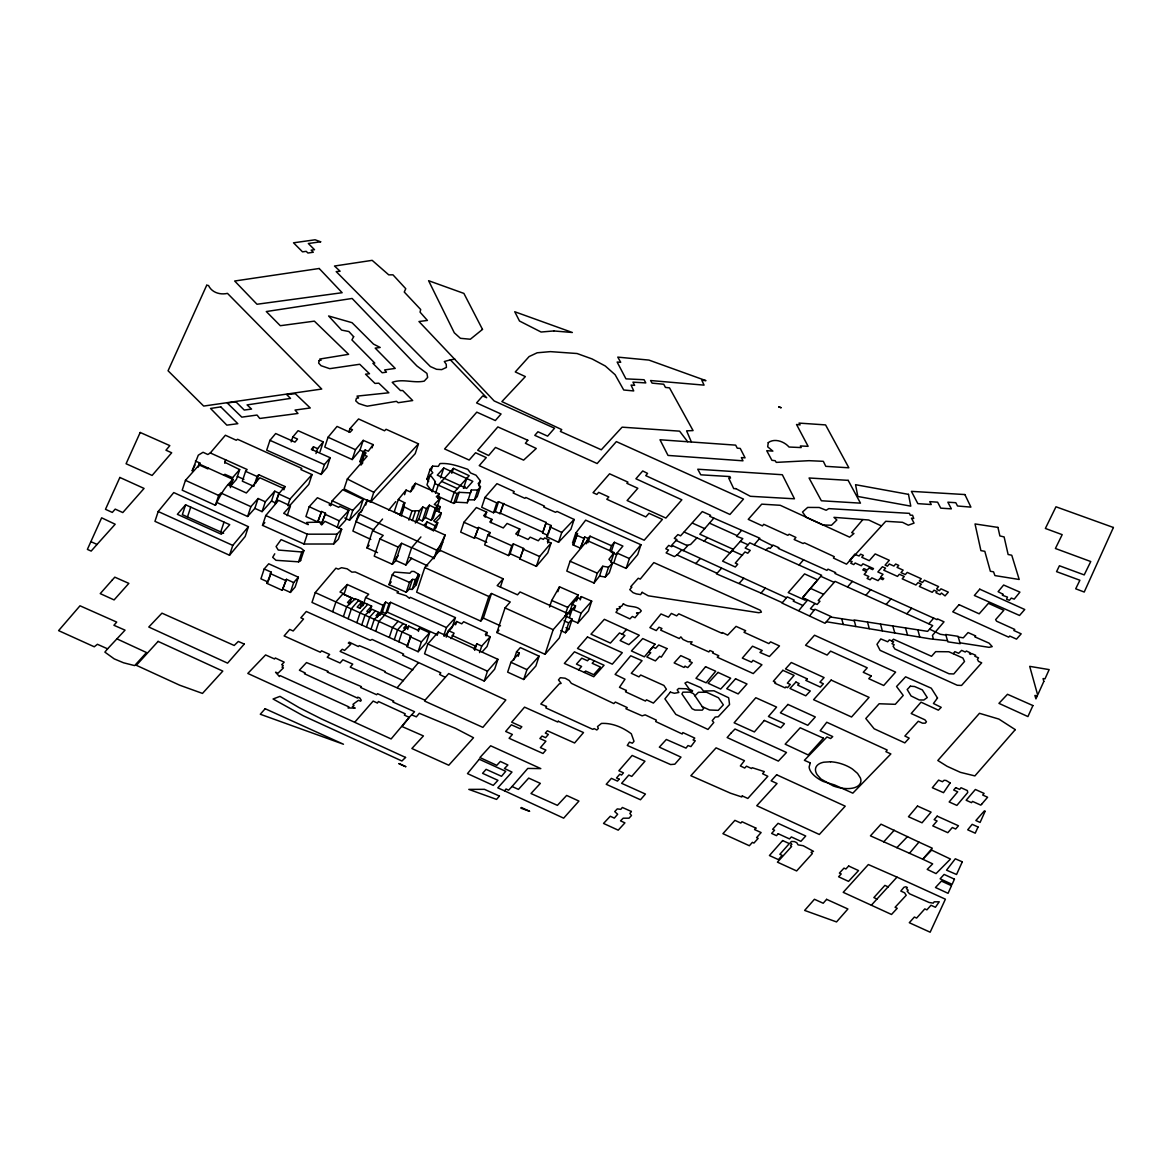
<?xml version="1.0" encoding="UTF-8"?>
<svg xmlns="http://www.w3.org/2000/svg" width="1172" height="1172" viewBox="0 0 1172 1172"><rect width="100%" height="100%" fill="white"/><g stroke="black" fill="none" stroke-linecap="round" stroke-linejoin="round"><path stroke-width="1.5" d="M438.182 496.386L453.74 503.433L455.908 502.158L467.262 502.773L468.068 499.843L474.44 499.829L477.224 496.576L480.476 486.732L478.176 483.597L480.447 480.945L476.037 475.231L470.646 472.975L467.789 469.342C458.721 466.295 449.843 462.867 440.027 463.555L438.284 466.383L432.615 466.148L430.153 469.254L426.901 479.099L428.659 481.443M480.476 486.732L477.693 489.984L471.32 490.013L470.529 492.929L459.16 492.313L456.992 493.602L453.74 503.433M430.153 469.254L432.79 472.77L430.227 474.938L435.383 481.692L434.812 483.538L456.992 493.602M158.205 511.505L154.953 521.35L229.522 555.25L245.168 536.527L248.42 526.682L173.764 492.577L158.205 511.505L232.774 545.405L248.42 526.682M208.426 468.214L207.84 468.873L199.152 464.918L185.454 480.344L182.202 490.189L215.399 505.293C219.926 495.859 224.746 486.644 233.111 479.451L199.167 463.995L198.083 467.276M289.176 506.187L308.793 484.417L312.045 474.572L300.911 469.591L301.805 468.419L237.535 439.266L236.261 440.247L225.39 435.237L210.301 452.949L207.854 454.516L203.049 452.275L198.288 455.19L192.12 470.924L195.035 465.035M185.601 504.81L177.368 514.318L221.332 534.242L229.727 524.675L185.601 504.81L182.349 514.655L223.618 533.245M198.727 466.222L199.811 462.94L195.372 461.079M187.491 516.94L190.743 507.095M224.687 463.189L225.771 459.907L224.731 462.266L239.674 469.591L236.422 479.436L230.503 486.204M215.399 505.293L218.666 495.448L220.849 492.987L250.881 506.641L258.104 498.51L265.326 501.792L274.746 491.185L279.2 493.251L284.986 486.541L258.675 474.704L257.093 476.521L253.841 486.365L242.326 481.179L245.578 471.334L247.16 469.518L210.301 452.949M229.859 485.911L232.569 477.707L239.674 469.591M230.401 487.655L233.111 479.451M220.746 531.971L224.013 522.126M229.522 555.25L232.774 545.405M255.95 482.908L258.675 474.704M292.81 436.951L297.541 439.06L294.963 442.122L275.684 433.537L269.956 440.335L266.703 450.18L321.157 474.44L326.929 467.569L330.182 457.725L311.356 449.345L313.481 446.81L317.597 448.642L323.267 441.903L298.084 430.695L292.81 436.951L291.183 441.873M217.596 502.832L247.614 516.486L250.881 506.641M247.614 516.486L254.851 508.355L258.104 498.51M254.851 508.355L262.074 511.637L265.326 501.792M290.436 505.879L283.697 513.336L308.221 524.646L306.683 522.434L319.517 522.126L321.626 524.939L324.952 521.335L341.682 529.275L338.43 539.12L333.683 544.013L304.031 544.028L262.513 525.364L265.78 515.519L278.555 500.356L290.436 505.879L287.184 515.724M262.074 511.637L271.494 501.03L274.746 491.185M278.584 493.852L275.332 503.696L279.2 493.251L278.584 493.852L289.982 499.067L312.045 474.572M283.902 489.823L284.986 486.541M264.183 568.962L260.916 578.807L268.051 582.045L266.894 583.348L282.218 590.292L286.481 579.32L293.659 582.572L298.377 577.21L268.725 563.791L264.183 568.962L271.303 572.2L268.593 580.404M287.814 505.63L289.982 499.067M266.894 583.348L271.303 572.2M312.397 450.092L313.481 446.81M315.971 453.564L317.597 448.642M320.015 451.747L323.267 441.903M348.875 431.911L349.974 428.63L352.494 429.699L349.989 432.336L337.053 426.432L328.043 437.244L324.776 447.089L352.201 459.556L359.965 450.195L363.217 440.35L373.106 444.598L372.022 447.88M338.43 528.074L345.564 520.28L348.817 510.435L339.763 506.275L338.767 507.373L331.691 504.121L330.445 505.469L329.127 504.868L330.255 503.638L317.407 497.734L309.188 506.7L305.921 516.544L317.729 521.965L321.582 511.475L325.523 513.277L321.48 523.972L325.523 513.277M282.218 590.292L286.481 579.32M321.157 474.44L324.41 464.595L330.182 457.725M304.031 544.028L307.284 534.183L336.95 534.168L341.682 529.275M274.761 553.799L272.695 557.315L275.977 560.304L298.582 561.827L301.834 551.983L303.914 550.606L301.233 548.35L281.104 539.618L276.094 546.562L278.247 550.034L301.834 551.983M298.582 561.827L300.457 560.89L303.914 550.606M283.228 589.164L290.407 592.417L293.659 582.572M298.377 577.21L295.11 587.055L290.407 592.417M317.729 521.965L321.582 511.475M330.563 505.703L332.189 500.781L342.663 489.72L363.247 499.301L359.994 509.146L349.534 520.222L344.773 518.009M352.201 459.556L355.453 449.711L363.217 440.35M373.106 444.598L368.345 451.205L365.137 450.048L363.159 451.821L359.907 461.665L362.822 462.808L360.976 465.02L364.228 455.175L367.129 456.23L347.322 479.011L344.07 488.856L370.528 502.129L415.196 453.681L418.463 443.836L386.086 429.289L384.548 430.783L358.573 418.961L349.974 428.63M315.253 592.578L311.986 602.423L407.607 645.757L410.859 635.913L315.253 592.578L335.925 568.186L338.283 569.153L341.565 567.702L347.146 568.816L351.878 572.126L355.248 571.98L398.451 591.743L397.03 592.842L406.171 595.742L409.482 598.35L410.244 597.28L455.425 617.615L452.172 627.46L444.305 636.162M337.14 527.4L339.309 520.837L348.817 510.435M333.683 544.013L336.95 534.168M362.412 458.252L365.137 450.048M349.534 520.222L352.787 510.377L363.247 499.301M362.397 509.996L358.588 513.834L352.889 531.062L370.791 539.398M365.752 504.971L367.378 500.048L445.111 535.033L439.69 551.441M332.731 611.55L335.998 601.705L343.308 593.428L339.997 592.036L347.234 584.52L368.682 594.233L365.62 597.5L362.895 605.704M370.528 502.129L373.78 492.284L418.463 443.836M347.234 584.52L343.982 594.365L355.526 599.595M343.455 616.443L346.707 606.598L355.38 598.745L362.031 601.778L359.863 608.341L357.138 607.081L362.031 601.778M377.531 552.627L366.924 547.881L372.608 530.652L382.555 519.05M349.432 604.518L351.6 597.954L342.927 593.984M348.143 618.582L351.395 608.737L358.735 600.269M372.608 530.652L383.215 535.399L379.904 538.915L374.22 556.143L392.371 564.289L395.946 560.509L401.644 543.281L411.621 547.749L420.909 536.937M356.874 622.581L360.126 612.736L367.759 604.371L371.641 606.129L369.473 612.692M410.874 491.522L412.398 486.907L413.936 487.655L410.39 491.918L406.098 490.086L398.304 499.521L394.232 511.827L400.795 515.153M404.574 494.701L406.098 490.086M361.796 624.822L365.049 614.978L372.095 609.337L378.922 612.458L377.296 617.38M399.872 515.021L403.432 504.253L404.853 502.847L398.304 499.521M402.318 510.538L404.853 502.847M401.19 516.061L404.237 506.831L403.432 504.253M366.47 626.961L369.722 617.117L375.362 610.832M414.434 486.38L415.459 483.303L439.251 493.881L437.727 498.496M392.371 564.289L398.055 547.06L401.644 543.281M371.055 629.056L374.308 619.212L380.973 613.454L406.406 625.072L404.78 629.994M408.925 520.148L411.987 510.919L419.43 510.684L422.843 507.037L426.418 508.619L429.392 505.176L435.325 508.047L437.317 505.791L434.285 504.458L439.983 498.598L436.292 496.796L439.251 493.881M389.001 584.667L392.254 574.837L394.481 572.039L409.892 573.225L411.577 571.365L414.053 571.467L419.503 574.866L416.236 584.711L412.192 589.443L409.233 589.208L406.245 592.226L389.001 584.667L391.214 581.883M385.632 602.086L383.098 605.353L379.845 615.197L382.38 611.931L385.632 602.086L388.958 603.8L390.569 602.32L446.429 627.562L455.425 617.615M375.743 631.195L378.995 621.35L384.621 615.11M412.295 520.646L415.357 511.417M431.53 469.43L432.615 466.148M430.227 474.938L426.974 484.783L432.131 491.537M419.43 510.684L415.357 522.99L418.77 519.342L422.843 507.037M382.38 611.931L385.705 613.645L388.958 603.8M385.705 613.645L387.302 612.165L390.569 602.32M398.275 555.66L395.096 559.191L395.946 560.509L405.922 564.977L411.621 547.749M418.77 519.342L422.345 520.91L426.418 508.619M432.102 491.742L435.383 481.692M422.345 520.91L425.319 517.482L429.392 505.176M440.511 477.854L443.763 468.009L472.814 481.326L466.588 488.431L437.273 475.158L443.763 468.009M435.545 493.309L438.255 485.105L453.418 468.375L469.181 475.685L454.15 492.313L450.898 502.158M437.742 522.741L435.061 525.759L427.077 521.906L425.436 526.829L433.42 530.682L436.116 527.664L437.742 522.741L433.655 520.939L441.331 513.072L436.35 510.64L440.335 506.714L437.127 505.293M389.28 637.378L392.532 627.533L398.143 621.292M406.245 592.226L409.497 582.381L412.485 579.378L415.445 579.598L419.503 574.866M425.319 517.482L431.252 520.353L435.325 508.047M409.233 589.208L412.485 579.378M437.317 505.791L433.259 518.097L431.252 520.353M435.925 510.904L439.983 498.598M394.305 639.678L397.557 629.833L403.168 623.592M412.192 589.443L415.445 579.598M418.155 574.251L414.888 584.096L416.236 584.711M438.709 511.637L440.335 506.714M451.791 473.298L453.418 468.375M433.42 530.682L435.061 525.759M398.817 641.743L402.069 631.898L408.764 626.112L417.642 630.17L419.473 628.148L429.582 632.763L426.33 642.608L418.14 651.72L406.874 646.578L410.859 635.913M441.331 513.072L439.705 517.995L435.31 522.492M424.777 567.556L416.631 592.168L480.725 621.116L483.347 618.098L491.493 593.486L510.245 601.968L505.029 607.946L496.884 632.558L545.039 654.298L559.308 637.978L567.438 613.366L520.046 591.948L517.526 594.819L497.177 585.619L503.14 578.792L439.91 550.225L424.777 567.556L488.856 596.504L491.493 593.486M407.68 629.393L408.764 626.112M433.874 558.839L436.731 550.225L442.679 542.416M455.908 502.158L459.16 492.313M466.72 478.513L463.467 488.358L465.108 486.468M418.375 631.43L419.473 628.148M467.262 502.773L471.32 490.013M418.14 651.72L421.393 641.875L429.582 632.763M485.062 517.057L486.688 512.135L476.374 507.535L463.936 522.273L460.684 532.117L474.484 538.27L478.586 527.429L490.043 532.542L488.958 535.824M474.44 499.829L477.693 489.984M478.821 485.867L480.447 480.945M427.824 643.941L424.557 653.786L484.226 681.049L494.672 669.168L497.924 659.323L438.269 632.06L427.824 643.941L487.479 671.204L497.924 659.323M437.185 635.341L438.269 632.06M484.974 497.441L481.721 507.286L493.529 512.765L495.287 511.534L498.54 501.689L546.181 522.463L542.592 533.026L547.881 535.37L546.65 536.673L558.531 542.299L570.881 529.305L574.134 519.46L556.993 511.417L555.528 512.311L543.647 506.993L544.541 506.172L525.832 497.485L524.924 498.32L513.116 492.973L514.274 491.581L496.943 483.67L484.974 497.441L496.796 502.92L498.54 501.689M474.484 538.27L478.586 527.429M443.719 635.766L446.429 627.562M446.254 637.158L448.422 630.595L456.714 621.512L461.739 623.812L463.658 621.717L487.098 632.484L486.014 635.766M451 638.667L454.091 633.202L448.422 630.595M455.63 624.793L456.714 621.512M493.529 512.765L496.796 502.92M490.863 522.668L491.962 519.386L483.67 515.695L486.688 512.135M490.043 532.542L487.904 535.047L484.651 544.892L508.531 555.557L510.098 553.697L513.365 543.852L523.65 548.452L519.826 558.956L536.366 566.354L547.793 552.862L551.06 543.017L547.383 541.376L548.73 539.765L544.599 537.919L543.369 539.369L540.556 538.109L538.3 540.775L530.154 537.142L528.176 539.472L515.753 533.919L519.811 529.114L507.095 523.445L503.271 527.957L489.793 521.95L491.962 519.386M495.287 511.534L500.005 513.688L503.257 503.843M500.005 513.688L503.843 503.403M480.725 621.116L488.856 596.504M473.884 649.2L476.887 643.809L481.736 646.036L490.277 636.704L485.325 634.418L487.098 632.484M474.719 650.372L476.887 643.809M508.531 555.557L511.798 545.712L513.365 543.852M500.429 586.996L503.14 578.792M517.643 535.677L519.811 529.114M479.568 652.599L481.736 646.036M490.277 636.704L487.025 646.548L482.146 651.881M519.826 558.956L523.65 548.452M484.226 681.049L487.479 671.204M542.592 533.026L546.181 522.463M536.366 566.354L539.618 556.51L551.06 543.017M546.65 536.673L551.148 525.525L545.859 523.181M548.423 533.729L551.148 525.525M547.646 543.046L548.73 539.765M516.559 651.779L519.299 653.024L510.919 662.297L507.652 672.142L523.694 679.482L535.853 666.018L539.105 656.173L520.353 647.589L516.559 651.779L513.849 659.983M518.214 656.305L519.299 653.024M558.531 542.299L561.784 532.454L574.134 519.46M523.694 679.482L526.946 669.637L539.105 656.173M549.536 607.037L551.704 600.474L559.484 586.791L578.206 595.024L576.58 599.947M575.789 533.07L572.537 542.9L574.236 543.515L577.488 533.67L575.789 533.07L585.663 520.148L640.967 544.731L637.715 554.576L626.126 568.391L613.791 562.912L617.043 553.067L622.903 546.079L614.392 542.284L611.491 545.727L609.865 550.65M611.491 545.727L590.058 536.19L587.919 538.402L584.725 536.996L580.374 548.115L573.093 544.907L577.488 533.67M557.857 591.713L559.484 586.791M570.061 561.242L566.794 571.086L594.043 583.011L599.522 576.097L602.774 566.252L608.532 567.189L612.546 562.985L608.942 559.322L614.113 552.569L587.245 540.57L570.061 561.242L597.295 573.167L602.774 566.252M545.039 654.298L553.169 629.701L567.438 613.366M580.374 548.115L584.725 536.996M586.293 543.325L587.919 538.402M586.161 543.852L587.245 540.57M587.89 542.753L590.058 536.19M565.549 613.908L567.717 607.345L578.206 595.024M569.035 614.157L572.288 604.312L577.488 597.764L579.598 598.643L581.312 596.621L591.699 601.148L588.447 610.993L577.884 622.947L571.892 620.398M569.431 617.483L572.156 609.279L575.54 605.865L572.288 604.312M560.758 630.595L565.431 632.763L568.698 622.918L572.185 619.153L564.831 615.74M576.404 601.046L577.488 597.764M574.456 609.147L575.54 605.865M565.431 632.763L568.933 628.998L572.185 619.153M580.228 599.903L581.312 596.621M577.884 622.947L581.136 613.103L591.699 601.148M594.043 583.011L597.295 573.167M614.392 542.284L611.125 552.129L616.809 554.664M599.522 576.097L605.279 577.034L608.532 567.189M610.861 562.413L614.113 552.569M612.546 562.985L609.293 572.83L605.279 577.034M626.126 568.391L629.379 558.546L640.967 544.731M424.997 700.197L424.63 701.09L482.879 727.373L505.835 699.992L448.7 673.548L424.997 700.197L350.252 667.146L352.728 664.128L342.854 659.777L340.07 663L327.237 657.228L329.625 654.459L321.567 650.826L320.352 652.233L284.122 635.927L289.733 629.437L293.176 630.976L303.533 619.021L300.823 617.805L306.302 611.491L370.293 640.322L372.081 639.443L403.651 654.108L402.626 655.192L440.789 672.831L439.603 674.457L445.301 677.328M445.111 535.033L434.153 557.989L412.998 548.144M359.262 515.446L356.01 521.613L373.927 529.949M360.888 512.369L367.378 500.048M199.167 463.995L199.811 462.94M224.13 475.349L224.863 474.279L232.569 477.707M741.378 530.579L736.573 536.351L742.814 538.607L722.582 561.139L735.313 567.014L737.715 564.215L735.269 563.117L744.967 551.953L747.78 553.228L750.256 550.371L745.202 548.1L749.787 542.826L821.645 575.276L802.63 597.647L814.98 603.492L817.148 604.474L819.961 601.265L818.232 600.489L835.079 581.371L932.692 625.599L927.623 631.356L854.11 619.973L855.824 626.507L930.509 638.916L947.533 640.718L947.87 641.831L960.234 643.692L958.066 636.323L945.701 634.462L947.533 640.718M397.264 687.598L418.375 662.707M809.911 615.52L814.95 609.235L830.933 616.472L825.029 623.284L782.061 603.082L787.188 596.87L794.264 600.123L793.21 601.133L802.923 605.499L807.611 600.079M953.29 653.639L954.843 651.647L958.667 653.287L961.641 650.372L965.201 652.013L966.431 651.031L970.313 652.848L969.42 653.786L970.738 654.386L971.603 653.507L975.705 655.28L974.811 656.247L978.517 657.844L977.433 659.353L978.488 661.404L981.697 662.81L961.538 685.444L957.246 685.254L880.084 650.343L876.978 644.322L880.787 638.916L887.702 641.773L889.372 639.883L893.65 641.773L891.98 643.692L894.177 644.703L893.093 646.212L894.881 648.98L949.042 673.783L953.788 673.959L964.512 661.462L962.871 658.034L948.837 651.764L935.652 651.647L931.55 656.305L893.474 639.209L891.643 640.923M504.546 790.851L563.659 818.159L578.924 801.077L566.647 795.436L557.403 805.354L530.989 793.517L540.351 783.379L528.704 778.091L518.434 789.386L512.061 786.515L508.56 790.192L506.055 788.976L504.546 790.851L497.807 787.862L511.988 772.07L504.458 768.51L507.901 764.994L500.371 761.448L496.752 765.345L479.919 757.552L490.658 745.788L540.805 768.612L527.781 768.422L512.061 786.515M426.901 479.099L428.542 477.019M802.63 597.647L817.69 579.832L804.563 573.899L788.229 592.593L805.135 600.196L805.897 599.317M798.865 610.524L802.923 605.499M107.575 648.834L104.879 652.13L114.226 658.884L123.529 662.781L134.634 665.608L146.529 652.555L116.907 638.857L107.575 648.834L97.422 644.292L94.258 646.783L58.6 630.624L80.004 605.792L116.717 622.098L113.918 625.277L125.052 630.155L116.907 638.857M388.767 510.084L395.755 501.616M573.093 544.907L574.236 543.515M364.228 455.175L366.074 452.963L363.159 451.821M754.211 544.731L759.808 538.212L709.749 516.325L710.613 515.314L702.277 511.593L680.58 535.838L677.914 534.578L674.296 538.358L676.933 539.545L671.688 545.244L786.397 597.735M262.513 525.364L264.843 522.609M909.413 853.377L918.936 842.111L932.267 848.191L922.76 859.208L870.444 835.841L881.007 824.18L918.936 842.111M412.398 486.907L415.459 483.303M565.622 615.813L571.453 608.971M765.638 549.888L768.788 547.778L770.209 548.408L773.037 545.097L778.897 547.705L778.296 548.408L826.934 570.368L827.989 569.167L835.651 572.625L834.918 573.445L870.679 589.706L937.014 619.636L937.615 618.933L944.017 621.834L932.443 635.414L933.278 638.755M799.158 564.889L803.567 559.733M862.87 519.562L851.722 532.63L853.963 533.509L849.612 537.157L780.244 505.293L761.727 504.15L748.234 519.357L762.474 525.906L763.734 524.309L787.862 535.311L789.137 534.227L795.905 537.435L794.162 539.516L803.186 543.544L804.329 542.797L834.303 556.685L833.424 558.048L846.536 564.172L885.754 521.291L902.499 522.316L908.329 525.188L914.043 523.122L911.479 518.214L913.735 518.507L912.563 515.255L910.219 515.182L909.457 513.365L828.765 508.619L826.172 510.26L819.228 507.491L807.669 507.417L802.512 512.018L806.175 517.292L822.964 524.939L831.49 525.261L836.852 519.987L833.966 517.35L868.672 519.987L881.403 525.92M366.924 547.881L369.121 545.302M405.922 564.977L411.724 558.224M672.508 545.742L671.673 546.723L668.714 545.39L665.799 548.804L668.553 550.034L666.121 552.876L674.413 556.597L677.006 554.927L717.059 573.284L721.469 568.347M684.228 532.044L730.053 552.935L733.423 549.375L699.816 534.212L713.821 518.156M704.138 541.274L707.346 537.538M717.059 573.284L716.414 573.826L761.024 593.091L765.287 588.139M424.074 525.378L427.077 521.906M354.823 722.128L373.15 701.076L377.413 703.068L378.424 701.515L405.234 713.821L404.34 715.125L409.262 717.352L414.551 711.712L392.942 702.013L393.748 701.12L377.545 693.678L376.637 694.718L360.61 687.481L361.372 686.616L327.296 672.069L328.043 671.322L306.507 662.576L299.402 670.223L305.291 673.006L304.368 673.71L357.475 698.087L357.753 697.164L359.819 697.985L361.24 700.197L360.624 701.222L358.456 700.299L352.992 704.313L353.988 705.485L352.347 706.745L355.219 708.152L348.025 707.917L348.934 706.921L280.108 675.614L279.39 676.537L275.567 672.201L277.984 673.226L283.448 667.879L282.071 667.22L283.258 665.579L281.69 664.714L284.195 662.151L275.303 657.99L274.556 658.972L265.59 654.928L247.805 673.431L391.126 738.946L409.262 717.352L402.025 726.523L423.429 735.928L411.885 748.512L448.773 765.228L473.517 737.73L455.63 728.427L419.327 713.294L416.338 716.839L411.621 714.847M866.02 595.083L870.679 589.706M496.884 632.558L498.979 630.155M928.869 623.68L933.703 618.142M847.59 586.879L852.425 581.371M97.042 544.423L91.167 551.089L87.387 549.39L101.642 517.819L115.178 524.236L97.042 544.423L90.889 541.64M814.98 603.492L810.423 608.693L814.013 610.304M906.908 613.703L911.655 608.297M589.443 658.576L587.494 660.774L581.752 658.166L576.463 664.114L581.59 666.443L578.572 669.827L564.362 663.411L574.456 651.822L604.063 665.257L593.75 676.727L578.572 669.827M594.394 660.832L592.197 663.293L600.46 667.058L593.677 674.676L585.648 671.029L584.389 672.464M695.772 563.586L700.167 558.648M739.298 583.231L743.795 578.192M871.382 905.165L896.99 877.125L945.394 899.188L930.158 932.209L909.296 922.716L914.365 917.046L916.621 918.072L924.811 908.901L926.891 909.853L931.008 905.253L935.417 907.274L939.226 901.81L934.201 901.81L933.19 903.143L929.044 902.455L909.56 893.797L907.157 891.159L908.183 890.251L906.396 888.479L907.348 887.453L905.824 886.764L903.92 887.307L900.814 891.086L904.579 892.756L906.205 895.305L895.086 907.289L897.239 908.285L891.511 914.468L843.21 892.332L868.349 864.555L896.99 877.125M886.208 604.327L891.057 598.907M378.922 612.458L376.022 615.666L377.062 616.15M406.406 625.072L403.71 628.075L404.985 628.646M406.874 646.578L407.607 645.757M622.229 634.213L624.91 635.488L620.12 640.571L628.851 644.644L639.282 635.268L604.356 619.314L590.966 634.198L610.407 643.076L619.505 632.968L622.229 634.213L626.522 629.437M351.6 597.954L347.498 602.511L349.564 603.448M883.673 841.892L894.236 830.23M359.833 608.327L364.741 602.979L367.759 604.371M371.641 606.129L366.851 611.345L367.891 611.813M683.086 550.693L687.627 545.8L676.127 540.468M677.006 554.927L681.665 550.034M686.719 545.376L690.557 544.511L696.857 537.963M896.8 847.708L907.553 836.544M694.952 695.831L698.453 692.286L706.54 692.242L718.465 697.765L723.344 704.855L718.216 710.349L709.514 709.983L702.292 706.672L693.487 693.648L690.059 692.154L682.91 692.154L681.943 693.985L692.095 708.723L694.923 710.056L702.292 710.144L703.552 708.533L702.292 706.672M359.907 461.665L361.87 459.893M450.356 359.848L444.305 361.533L446.239 364.287L446.4 367.437L441.712 369.62L436.555 369.297L430.388 366.558L336.203 271.626L340.1 271.215L334.503 266.029L372.169 260.345L388.738 274.849L392.972 274.834L405.761 288.708L404.267 292.033L420.704 309.525L420.045 312.133L427.414 320.439L418.975 321.524L494.145 400.927L554.546 428.234L547.617 436.145L537.933 431.765L534.798 435.354L597.163 463.541L616.355 441.61L743.488 499.082L729.936 514.464L645.757 475.627L647.545 473.4L642.725 470.968L635.913 478.762L681.855 499.814L665.886 518.068L627.108 500.532L637.832 488.285L626.874 483.318L627.928 482.117L609.572 473.81L593.047 492.694L596.856 494.423L598.658 492.372L608.81 496.972L606.803 499.272L645.831 516.911L648.966 513.321L662.414 519.401L644.19 540.219L479.231 465.636L486.263 457.607L475.568 452.758L469.166 460.054L444.598 448.949L476.799 412.148L495.331 420.543L501.059 413.994L476.579 402.919L482.703 395.931L486.688 397.733L450.356 359.848L454.897 359.174M687.686 441.741L735.679 445.14L737.247 448.187L740.235 448.407L745.084 457.856L741.349 457.578L743.004 460.816L668.011 455.425L659.983 439.764L687.686 441.741L679.584 431.15L622.112 427.165L601.309 449.784L560.377 431.428L561.74 429.597L501.88 401.6L525.364 376.593L515.284 371.934L529.099 356.581L537.157 352.787L550.386 351.629L577.049 353.519L592.08 358.94L605.294 366.001L615.11 374.703L623.724 389.998L633.73 390.935L631.063 385.075L634.653 385.354L632.924 382.145L645.801 382.922L644.073 379.728L625.951 378.864L617.131 362.045L620.721 362.309L617.776 357.123L648.907 360.082L705.954 380.636L701.808 380.27L704.079 385.134L650.592 380.534L652.072 383.127L663.733 384.24L665.462 387.434L669.505 387.859L693.077 430.593L686.602 430.842L691.392 442.005M830.479 616.999L854.315 620.691M945.892 635.121L940.31 634.272L929.923 629.305M959.985 642.827L989.051 647.34L992.23 646.622L989.08 643.15L974.855 636.865L975.69 635.942L968.072 632.558L963.296 637.846L958.271 636.997M826.377 621.761L855.824 626.507M411.987 510.919L404.237 506.831M572.156 609.279L581.136 613.103M359.965 450.195L363.261 451.616M551.704 600.474L567.717 607.345M392.254 574.837L409.497 582.381M576.346 535.062L583.627 538.27M740.411 541.376L747.956 544.716M617.043 553.067L629.379 558.546M463.936 522.273L477.737 528.426M523.078 549.111L539.618 556.51M487.904 535.047L511.798 545.712M269.956 440.335L324.41 464.595M475.334 537.274L486.79 542.387M510.098 553.697L520.397 558.297M759.207 538.93L772.553 545.654M692.505 523.152L704.738 528.631M283.419 488.372L259.847 477.795L246.354 492.973L228.32 484.769M379.904 538.915L398.055 547.06M365.62 597.5L383.098 605.353M761.024 593.091L782.354 602.716M441.61 481.414L457.549 488.607M500.591 513.248L542.929 532.293M245.578 471.334L257.093 476.521M237.315 476.403L243.908 479.363M265.78 515.519L307.284 534.183M709.47 523.137L737.188 535.648M505.029 607.946L553.169 629.701M483.347 618.098L500.547 625.863M387.302 612.165L436.614 634.433M358.822 601.09L363.774 603.331M270.146 573.504L285.485 580.448M820.766 576.287L833.863 582.235M328.043 437.244L355.453 449.711M185.454 480.344L218.666 495.448M810.804 588.505L823.389 594.248M410.127 636.733L421.393 641.875M888.244 886.911L884.889 885.387L873.873 897.591L877.037 899.056M403.417 680.698L384.782 672.186L385.368 671.541L340.1 651.412L342.268 649.288L344.583 650.401L350.809 644.307L348.318 643.106L349.256 642.168L358.339 646.534L359.247 645.625L367.422 648.995L412.837 669.901M732.207 550.591L742.506 555.323M318.33 521.32L322.256 523.122M510.919 662.297L526.946 669.637M309.188 506.7L320.981 512.12M324.732 514.127L339.309 520.837M452.084 635.385L474.968 645.918M564.01 620.75L568.698 622.918M565.988 627.635L568.933 628.998M271.494 501.03L275.947 503.096M332.189 500.781L352.787 510.377M358.588 513.834L436.731 550.225M409.863 557.594L427.765 565.93M549.902 526.829L561.784 532.454M347.322 479.011L373.78 492.284M300.076 559.659L300.647 560.45M905.531 628.002L907.421 634.711M841.686 618.728L843.313 624.515M892.844 626.053L894.719 632.763M917.837 629.891L919.683 636.645M867.544 622.098L869.272 628.646M880.553 624.134L882.282 630.8M319.106 360.536L318.667 363.115L321.055 365.708L329.713 368.667L359.731 364.272L369.502 373.736L365.547 374.19L374.967 383.42L378.79 383.171L388.855 392.781L357.05 396.121L358.588 397.953L356.449 398.26L355.731 400.839L358.603 403.49L364.389 405.395L367.232 406.186L396.473 401.337L398.158 402.714L412.676 400.546L402.67 390.496L400.472 390.569L392.21 382.321C403.109 378.439 413.452 383.405 424.205 381.134L427.663 377.399L426.916 373.399L416.895 365.957L352.127 298.464L266.308 311.547L280.298 325.713L314.36 321.143L348.597 354.325L319.81 359.042L321.084 360.214L319.106 360.536M810.277 762.899L809.134 766.928A24.055 12.072 18.3 0 0 823.257 781.46L834.611 784.962L852.82 793.166L890.867 753.933L885.915 751.677L887.175 750.021L826.758 722.245L820.18 730.757L832.735 736.602L830.64 738.521L826.978 736.954L804.388 760.32L810.277 762.899M119.866 477.458L105.48 509.322L112.307 512.413L115.208 509.117L122.796 512.56L144.068 488.431L119.866 477.458M140.201 432.468L126.078 463.746L152.111 475.436L171.698 452.773L165.97 450.224L169.823 445.624L140.201 432.468M206.697 285.265L168.065 370.777L203.679 406.069L321.729 389.045L227.471 293.366C220.248 295.066 211.854 292.648 208.528 285.514L206.697 285.265M546.474 706.482L545.844 707.903L592.856 729.38L594.072 728.574L596.826 729.98L598.35 728.471L597.53 726.537L601.485 723.417C612.399 722.89 622.684 727.387 631.312 733.775L634.023 741.334L632.338 743.195L629.423 742.14L627.284 745.451L670.604 764.554L674.838 764.188L680.991 757.141L659.338 747.15L666.341 739.488L686.001 748.117L688.008 745.553L690.923 746.593L695.26 740.748L693.077 739.957L694.762 738.096L682.866 732.573L682.221 733.98L655.675 721.542L656.32 720.121L645.142 714.861L642.168 715.843L625.892 708.738L627.254 707.595L615.359 702.057L613.835 703.566L571.335 683.32L569.226 680.493L565.168 678.222L560.319 677.694L558.487 679.921L561.168 683.364L559.22 683.891L540.805 704.035L546.474 706.482M768.261 442.635L767.689 446.81L772.875 451.117L766.722 450.707L771.909 460.303L775.175 460.699L776.26 462.383L809.046 460.684L823.315 461.314L825.806 466.339L848.85 467.804L825.571 424.909L799.04 423.092L800.095 424.894L796.55 424.513L808.123 446.327L800.359 445.961L801.223 447.572L789.02 447.03C784.332 441.536 774.619 437.947 768.261 442.635M742.257 795.92L741.788 796.96L730.522 793.21L690.85 775.718L716.077 747.853L744.454 760.672L740.352 765.946L744.718 768.041L746.491 766.18L751.516 768.524L752.204 767.704L764.32 771.616L762.591 773.725L767.821 776.289L747.824 798.454L742.257 795.92M1002.88 594.219L1002.397 595.273L1007.495 597.119L1006.543 599.244L1009.444 600.284L1011.304 598.072L1014.205 599.126L1019.918 592.124L1003.642 585.018L998.105 591.67L1002.88 594.219M951.503 885.695L948.06 893.313L935.476 887.497L941.424 881.08L951.503 885.695M954.448 879.161L952.118 884.333L940.12 878.824L944.119 874.429L954.448 879.161M962.285 861.816L956.557 874.488L946.551 870.166L955.297 858.798L962.285 861.816M978.034 826.978L975.236 833.175L967.706 829.82L972.174 824.341L978.034 826.978M985.11 811.317L980.085 822.436L975.88 820.532L984.304 810.965L985.11 811.317M1032.913 705.559L1027.932 716.575L998.94 703.361L1007.495 694.293L1032.913 705.559M1037.308 695.831L1035.931 698.878L1034.876 695.465L1037.308 695.831M1043.827 681.415L1037.674 695.025L1029.705 666.355L1049.16 669.608L1044.985 678.866L1043.065 678.573L1043.827 681.415M1113.4 527.488L1084.232 592.036L1075.706 588.798L1079.895 580.243L1056.558 571.643L1059.429 565.768L1084.217 574.91L1090.751 561.535L1055.415 548.496L1062.184 534.652L1045.38 528.455L1055.972 506.787L1113.4 527.488M353.651 336.701L351.922 339.924L374.762 363.086L372.916 363.335L382.189 372.755L386.482 372.169L384.621 369.927L395.213 368.418L375.216 348.128L380.197 347.469L373.516 344.114L352.054 322.696L328.6 315.971L341.609 330.094L348.875 331.53L353.651 336.701M722.421 632.587L721.981 633.305L678.778 613.82L676.654 615.857L671.366 613.425L668.465 617.175L661.008 613.967L649.889 627.635L656.261 630.58L658.986 627.24L661.916 628.47L660.686 630.14L679.291 638.535L680.873 636.879L682.968 639.458L688.037 641.802L692.11 641.86L690.528 643.765L708.855 651.94L709.88 650.489L713.308 651.969L712.517 652.921L718.817 655.763L717.249 657.228L753.259 673.578L761.932 664.802L752.995 660.349L751.56 662.18L742.33 658.093L752.527 646.197L762.254 650.519L759.939 652.438L769.418 656.496L779.483 645.948L770.605 641.86L768.861 643.589L744 632.279L745.67 630.712L736.06 626.375L727.666 635.121L722.421 632.587M642.124 592.329L640.615 594.614L636.308 593.882L633.027 592.636L629.76 589.604L631.869 587.113L630.756 586.63L638.257 578.265L640.249 579.085L653.83 562.589L760.394 610.29L761.419 612.136L758.767 612.722L648.263 595.801L642.124 592.329M626.375 690.498L625.511 691.802L645.42 701.032L646.49 699.816L653.39 703.083L666.414 689.239L663.909 685.444L640.674 675.013L638.974 676.874L631.283 673.285L642.051 660.7L630.726 655.778L615.11 674.413L624.998 679.203L619.475 687.319L626.375 690.498M950.14 782.94L943.533 792.682L932.341 787.731L938.611 780.113L942.478 781.724L944.046 780.288L946.097 780.464L950.14 782.94M623.387 603.785L621.673 606.246L619.153 606.744L620.34 607.755L619.314 608.649L616.575 608.986L617.571 610.114L615.959 612.355L629.906 618.875L632.367 616.472L635.019 617.732L638.169 613.82L636.543 612.956L639.663 612.736L641.289 610.876C637.085 604.781 628.837 608.048 623.387 603.785M937.497 698.014L933.439 703.493L941.219 707.346L938.362 710.173L921.031 702.175L911.201 713.528L924.913 719.798L926.451 721.791L925.309 723.153L922.525 723.183L918.277 721.263L904.857 736.045L909.179 738.111L904.828 742.887L874.151 728.779L865.8 718.509L879.147 703.757L895.291 704.313L903.216 695.436L896.565 686.499L905.604 676.815L931.286 688.213L937.497 698.014M631.371 811.478L629.862 813.485L631.474 815.507L629.042 818.188L623.182 818.203L620.515 820.854L624.925 822.861L618.215 830.172L603.536 823.433L610.29 816.239L614.333 818.115L617.644 814.247L614.743 811.595L617.278 808.9L620.823 809.339L622.361 807.464L631.371 811.478M527.81 440.276L525.393 443.28L536.278 448.48L523.606 460.127L495.478 447.426L488.636 455.512L477.693 450.238L497.851 426.916L527.81 440.276M670.355 692.139L664.92 698.864L675.834 714.393L707.991 729.438L713.777 722.509L712.254 720.619L715.198 717.044L718.216 716.781L729.57 704.533L728.662 697.765L713.953 690.791L703.522 691.026L700.827 687.656L687.275 681.87L684.961 683.086L689.341 689.18L692.637 690.762L691.963 691.568L686.411 688.784L678.632 688.506L677.196 689.883L678.881 692.462L674.383 693.267L670.355 692.139M791.671 844.265L790.499 845.701L791.598 846.492L777.432 862.153L796.638 870.942L812.343 853.582L811.068 852.278L813.485 851.341L803.201 845.715L798.088 844.88L796.755 842.683L794.469 841.599L791.51 841.437L790.309 842.609L791.671 844.265M667.014 648.585L661.301 657.155L659.704 656.32L655.382 660.891L646.841 656.965L650.753 652.716L648.761 651.793L652.775 647.061L655.631 648.292L658.737 644.981L667.014 648.585M479.26 759.251L467.482 773.608L493.251 785.372L497.954 780.332L482.571 773.33L486.102 769.345L501.513 776.289L505.718 771.308L479.26 759.251M705.559 666.722L695.978 678.324L706.145 682.822L715.711 671.219L705.559 666.722M854.652 554.371L849.51 560.597L852.161 561.593L850.755 563.219L853.758 564.596L855.15 563L861.274 565.754L862.958 563.82L873.506 568.581L872.613 569.592L869.038 567.981L867.177 570.105L863.925 568.64L862.812 569.929L866.606 571.628L864.174 574.427L868.804 576.507L867.119 578.455L870.122 579.803L871.851 577.825L878.092 580.653L880.026 578.411L882.78 579.657L883.747 578.543L880.553 577.107L883.014 574.295L877.857 571.965L882.413 566.75L885.549 568.171L883.776 570.207L897.503 576.404L899.364 574.251L904.271 576.478L902.206 578.836L915.918 585.018L917.984 582.645L921.368 584.169L919.361 586.469L932.253 592.3L934.055 590.219L936.985 591.552L935.959 592.724L940.12 594.6L941.468 593.061L945.042 595.889L948.324 592.138L940.984 588.827L939.373 590.673L938.01 590.058L936.633 588.827L938.582 586.586L924.415 580.199L922.467 582.44L919.273 580.99L921.251 578.734L907.216 572.39L905.311 574.558L900.99 572.61L903.143 570.134L897.049 567.38L898.748 565.417L895.672 564.025L893.899 566.061L889.314 563.996L887.424 566.164L885.094 565.109L889.299 560.289L875.176 553.931L869.287 560.67L861.757 557.271L863.368 555.396L860.673 554.166L859.091 555.982L854.652 554.371M558.268 721.249L557.667 721.981L524.543 707.141L511.681 722.186L521.833 726.743L520.134 728.72L511.373 724.794L505.674 731.46L512.384 734.448L509.102 738.287L543.002 753.479L545.903 750.095L540.409 747.633L545.903 741.217L539.896 738.521L542.006 736.06L545.595 737.671L548.35 734.463L545.332 733.101L547.339 730.757L574.602 742.975L583.51 732.559L558.268 721.249M655.002 644.204L644.38 656.847L631.43 650.958L642.725 638.564L655.002 644.204M955.707 787.657L953.7 790.031L957.714 791.818L949.173 801.956L956.879 805.398L967.75 792.492L967.339 790.558L961.04 787.745L959.648 789.401L955.707 787.657M917.486 806.058L908.461 816.738L922.042 822.803L931.081 812.137L917.486 806.058M981.975 803.816L980.847 805.135L972.555 801.414L971.5 802.659L966.153 800.256L975.368 789.489L984.099 793.415L982.707 795.041L987.6 797.238L981.975 803.816M499.418 796.066L496.562 799.392L468.8 789.386L484.446 789.327L499.418 796.066M979.748 589.179L974.357 595.479L1019.523 615.461L1024.753 609.513L979.748 589.179M619.138 779.16L617.483 781.094L611.418 778.355L606.232 784.302L640.469 799.758L645.435 794.059L621.629 783.321L628.807 775.073L631.767 776.406L644.966 761.243L632.148 755.457L618.845 770.766L623.46 772.846L621.556 775.029L619.783 774.223L616.516 777.974L619.138 779.16M764.305 720.443L754.372 731.929L734.126 722.802L755.808 697.736L776.582 707.082L768.436 716.488L784.42 723.681L780.786 727.871L764.305 720.443M782.867 670.311L773.33 681.284L775.6 682.309L774.809 683.217L785.108 687.861L785.958 686.909L787.584 687.642L790.338 684.463L787.364 683.115L794.089 675.38L782.867 670.311M398.949 763.602L405.732 766.664L398.949 763.602M587.48 636.982L577.503 648.453L612.297 664.158L622.288 652.701L587.48 636.982M730.889 733.247L727.138 737.554L778.355 761.097L786.485 752.483L735.005 729.028L730.889 733.247M937.175 816.166L934.143 819.653L937.073 820.971L932.78 825.894L947.826 832.677L952.323 827.52L955.649 829.014L958.476 825.777L937.175 816.166M1015.274 729.643L974.884 775.908L960.41 772.348L947.049 766.283L937.82 760.496L979.47 713.308L998.881 719.081L1015.274 729.643M244.274 644.058L227.588 663.147L148.785 627.02L161.956 613.161L234.195 645.464L238.312 641.465L244.274 644.058M826.612 899.349L823.198 903.246L814.437 899.276L804.637 910.424L836.53 921.924L847.898 908.989L826.612 899.349M265.165 708.723L260.287 714.246L343.469 744.235L265.165 708.723M755.881 828.091L754.563 829.556L761.126 832.559L756.585 837.628L758.167 838.346L757.273 839.342L753.933 843.064L752.38 842.36L749.348 845.73L722.919 833.673L734.888 820.356L740.836 823.066L742.008 821.748L755.881 828.091M959.048 604.679L952.763 611.813L1008.726 637.172L1009.722 636.044L1016.52 639.121L1021.178 633.832L1013.824 630.492L1014.762 629.437L996.61 621.204L995.629 619.607L1003.833 610.304L988.436 603.316L979.191 613.82L959.048 604.679M782.632 840.558L769.433 855.531L778.413 859.618L782.178 855.355L779.863 854.3L789.313 843.591L782.632 840.558M112.19 580.111L100.235 593.618L114.094 599.918L128.847 583.378L114.797 577.166L112.19 580.111M871.236 675.922L868.789 678.691L883.717 685.488L895.613 672.127L814.525 635.224L805.574 645.274L827.095 655.06L830.596 651.134L867.236 667.806L863.251 672.288L871.236 675.922M735.562 678.793L726.728 688.711L738.17 693.912L746.989 683.994L735.562 678.793M831.138 680.082L813.602 699.699L851.546 717L869.082 697.384L831.138 680.082M521.408 807.552L520.866 808.153L529.656 811.317L521.408 807.552M787.921 704.445L780.406 712.81L807.801 725.307L815.302 716.956L787.921 704.445M685.019 666.311L684.009 667.425L674.149 662.913L680.756 655.617L690.352 660.012L689.209 661.257L692.242 662.634L687.774 667.571L685.019 666.311M807.186 678.852L805.794 680.361L820.356 687.056L823.359 683.759L819.917 682.177L824.092 677.577L791.29 662.517L785.504 668.89L807.186 678.852M823.418 738.199L808.226 754.973L785.152 744.176L800.198 727.783L823.418 738.199M778.237 833.732L776.494 835.651L771.63 833.424L774.575 830.201L772.626 829.307L778.076 823.33L805.721 836.017L800.901 841.32L791.349 836.94L789.532 838.932L778.237 833.732M158.103 641.392L136.333 665.3L179.668 685.195L202.478 693.414L222.797 671.102L158.103 641.392M776.64 774.78L771.132 780.816L777.036 783.526L756.76 805.706L819.345 834.479L845.217 806.175L776.64 774.78M718.04 672.406L708.093 683.247L720.707 689.048L730.654 678.207L718.04 672.406M848.66 866.005L845.891 868.994L844.001 868.13L839.386 873.096L841.232 873.946L838.595 876.773L848.528 881.373L858.534 870.576L848.66 866.005M795.934 682.06L789.957 688.462L805.779 695.802L810.306 690.982L797.678 685.107L799.143 683.554L795.934 682.06M910.38 686.206L907.187 689.517L911.084 695.963L919.2 699.948L923.814 700.021L927.257 697.56L922.335 689.912L914.57 686.514L910.38 686.206M931.681 850.125L922.76 859.208L932.663 863.881L927.198 869.39L936.047 873.594L950.477 859.047L931.681 850.125M405.556 757.434L401.923 760.994L303.445 715.887L273.076 698.995L279.976 696.373L299.168 707.668L321.494 718.949L405.556 757.434M482.498 329.405L470.338 339.235L460.42 338.312L454.297 332.789L428.6 280.694L463.892 293.41L482.498 329.405M220.79 406.874L210.55 408.457L226.826 425.143L237.813 423.678L220.79 406.874M235.821 401.732L227.295 403.036L241.813 417.144L257.049 415.049L259.759 418.463L297.996 413.452L295.022 410.068L310.258 407.973L295.285 393.689L286.671 394.568L290.51 398.407L247.087 404.897L251.555 409.072L244.245 410.053L235.821 401.732M319.194 268.491L234.678 281.016L257.005 304.251L342.136 292.707L319.194 268.491M320.645 241.784L308.353 243.512L314.506 249.695L311.181 250.163L313.276 252.258L307.914 253.02L306.229 251.335L302.523 251.848L293.527 242.809L315.107 239.791L320.645 241.784M553.77 330.944L541.098 332.028L519.504 321.025L514.742 311.737L572.361 332.496L553.77 330.944M830.538 761.771L823.828 762.196A23.411 11.749 18.3 0 0 817.192 774.78L820.986 779.028L833.277 785.958A23.762 11.925 18.3 0 0 853.89 787.848A23.484 11.779 18.3 0 0 860.409 777.959L857.538 773.417L852.44 769.052A23.733 11.896 18.3 0 0 830.538 761.771M735.84 488.607L733.716 488.621L728.706 478.059L730.537 478.073L729.892 476.565L700.783 474.821L697.75 469.225L782.325 474.733L794.469 498.803L750.358 496.298L735.84 488.607M964.893 494.555L911.406 491.361L917.852 503.638L931.257 504.531L929.748 501.645L937.615 502.173L940.75 508.15L951.356 508.853L947.855 502.187L955.81 502.715L957.524 505.996L970.914 507.124L964.893 494.555M848.176 480.359L809.046 477.986L821.367 500.766L860.482 503.154L848.176 480.359M781.021 407.695L778.794 406.889L781.021 407.695M997.958 527.415L975.031 523.943L980.905 550.62L984.817 551.323L990.355 571.262L993.548 571.833L994.911 575.584L1019.201 579.481L1011.758 555.235L1008.125 554.503L1004.111 536.923L999.877 535.926L997.958 527.415M908.49 494.364L855.56 484.695L857.831 496.474L910.776 506.143L908.49 494.364"/></g></svg>
